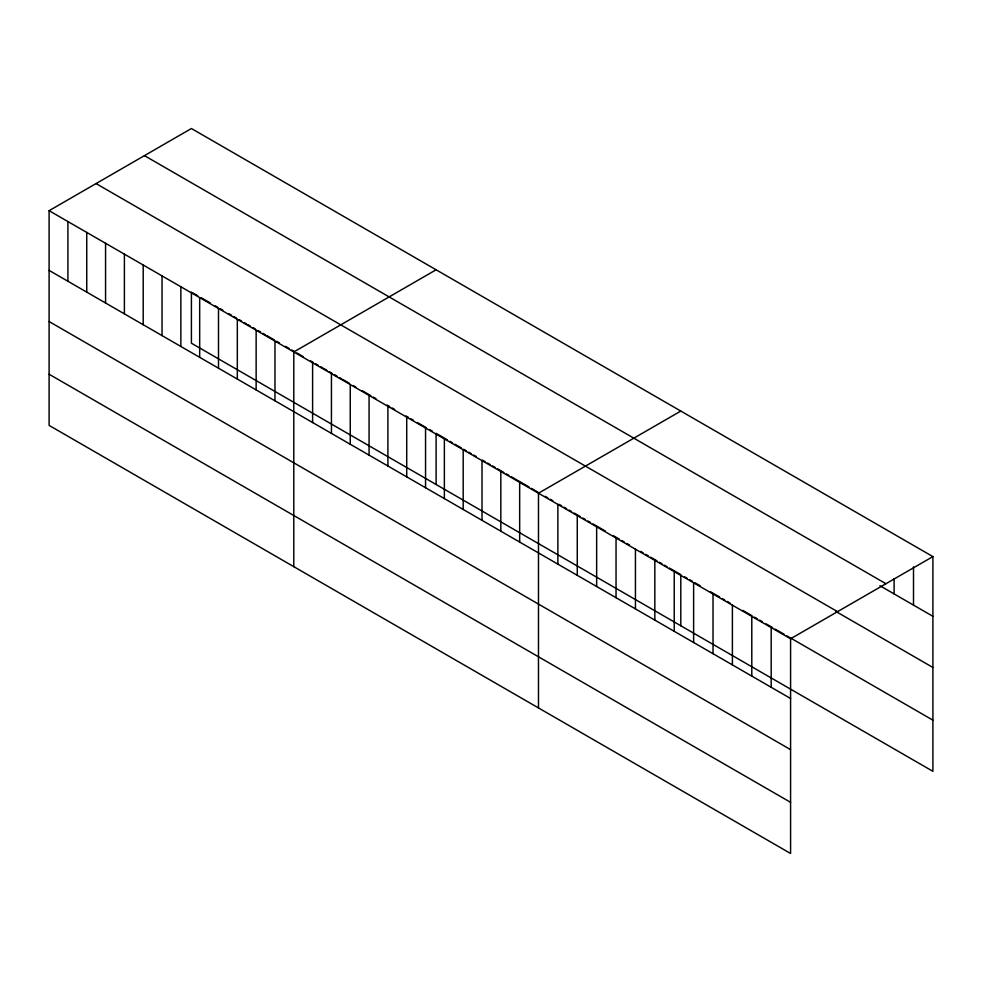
<?xml version="1.0" encoding="UTF-8"?>
<svg xmlns="http://www.w3.org/2000/svg" width="982" height="982" viewBox="0 0 982 982"><rect width="100%" height="100%" fill="white"/><g stroke="black" fill="none" stroke-linecap="round" stroke-linejoin="round"><path stroke-width="1.47" d="M49.1 210.688L790.584 638.779L790.584 853.481L49.1 425.39L49.1 210.688L191.416 128.519L932.9 556.61L932.9 771.312L191.416 343.221L191.416 292.071M436.106 269.792L293.79 351.961L293.79 566.663M680.796 411.065L538.48 493.222L538.48 707.924M790.584 638.779L932.9 556.61M144.452 155.635L885.936 583.725M879.897 585.714L932.9 616.315M96.064 183.573L837.548 611.663M835.94 611.491L932.9 667.465M192.668 292.796L197.689 295.692M201.457 297.865L210.234 302.947M215.254 305.844L217.771 307.292M220.275 308.741L222.791 310.189M229.064 313.81L231.568 315.259M234.084 316.707L236.588 318.156M239.105 319.604L241.609 321.053M244.125 322.501L246.629 323.95M247.881 324.674L250.398 326.122M252.902 327.571L255.418 329.019M257.922 330.468L260.426 331.916M262.943 333.364L265.447 334.813M266.711 335.537L274.236 339.882M276.74 341.343L279.256 342.792M285.529 346.413L289.297 348.585M291.801 350.034L294.318 351.482M296.822 352.931L303.094 356.552M310.619 360.897L313.135 362.346M315.639 363.794L318.156 365.243M320.66 366.691L323.176 368.14M324.428 368.864L326.932 370.312M329.449 371.761L331.953 373.209M334.469 374.658L336.973 376.106M339.49 377.567L341.994 379.015M343.246 379.739L349.518 383.361M353.287 385.533L355.803 386.982M362.076 390.603L370.852 395.672M373.369 397.121L375.873 398.569M387.166 405.087L389.682 406.536M392.186 407.984L394.703 409.433M405.996 415.963L408.5 417.411M411.004 418.86L413.52 420.308M417.289 422.481L426.065 427.551M429.834 429.723L432.338 431.172M447.399 439.862L436.106 433.344L436.106 484.494M449.903 441.311L452.42 442.759M454.924 444.208L461.209 447.829M463.713 449.277L466.217 450.726M468.733 452.174L471.237 453.635M473.754 455.083L476.258 456.532M482.53 460.153L485.047 461.601M487.551 463.05L490.067 464.498M492.571 465.947L495.088 467.395M497.592 468.844L503.864 472.465M506.381 473.913L508.885 475.362M511.401 476.81L528.967 486.949M531.471 488.398L537.743 492.031M545.28 496.376L547.784 497.825M550.301 499.273L552.805 500.722M559.077 504.343L561.594 505.791M564.098 507.24L566.602 508.688M569.118 510.137L571.622 511.585M574.139 513.034L580.411 516.655M582.915 518.103L585.432 519.552M587.936 521L590.452 522.449M592.956 523.897L605.501 531.152M613.038 535.497L619.311 539.118M621.815 540.566L624.331 542.015M626.835 543.463L629.352 544.912M640.645 551.43L643.149 552.878M645.665 554.327L648.169 555.775M650.685 557.224L656.958 560.845M659.462 562.293L661.978 563.742M664.483 565.202L666.987 566.651M669.503 568.099L680.796 574.617L680.796 625.767M684.675 576.851L687.265 578.349M689.843 579.834L692.433 581.332M695.023 582.829L700.191 585.812M710.526 591.778L719.585 597.007M722.163 598.504L724.753 599.99M727.343 601.487L729.921 602.973M742.846 610.448L751.905 615.665M754.483 617.162L757.073 618.648M759.663 620.145L762.241 621.643M766.12 623.877L772.588 627.608M775.179 629.106L784.225 634.323M786.803 635.82L932.9 720.162M49.1 270.394L790.584 698.484M49.1 321.544L790.584 749.634M49.1 374.24L790.584 802.331M913.506 566.847L913.506 605.121M894.111 578.619L894.111 593.926M771.189 627.584L771.189 687.29M751.795 616.389L751.795 676.095M732.4 605.194L732.4 664.9M713.018 593.987L713.018 653.693M693.623 582.792L693.623 642.498M674.229 571.598L674.229 631.303M654.834 560.403L654.834 620.108M635.44 549.208L635.44 608.914M616.045 538.013L616.045 597.719M596.651 526.818L596.651 586.524M577.269 515.624L577.269 575.329M557.874 504.417L557.874 564.134M519.662 482.358L519.662 542.064M500.832 471.495L500.832 531.201M482.015 460.619L482.015 520.337M463.185 449.756L463.185 509.462M444.367 438.893L444.367 498.598M425.55 428.029L425.55 487.735M406.72 417.154L406.72 476.859M387.902 406.29L387.902 465.996M369.072 395.427L369.072 455.132M350.255 384.551L350.255 444.269M331.437 373.688L331.437 433.393M312.607 362.824L312.607 422.53M274.972 341.085L274.972 400.791M256.142 330.222L256.142 389.928M237.325 319.359L237.325 379.064M218.495 308.483L218.495 368.201M199.677 297.62L199.677 357.325M180.86 286.756L180.86 346.462M162.03 275.893L162.03 335.599M143.212 265.017L143.212 324.723M124.395 254.154L124.395 313.859M105.565 243.29L105.565 302.996M86.747 232.415L86.747 292.12M67.918 221.551L67.918 281.257"/></g></svg>
